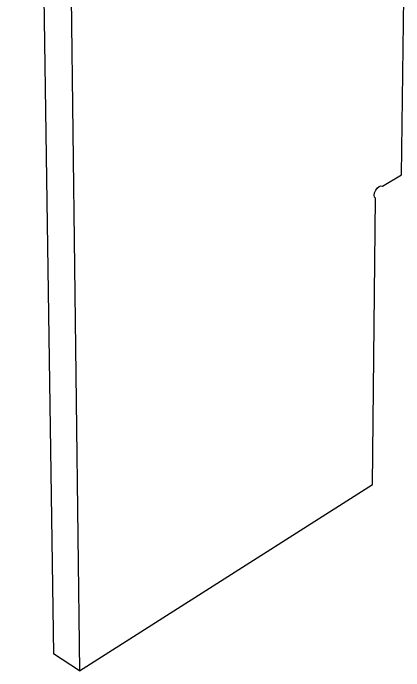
# Model space of a CAD drawing. Extents: x 0 to 161, y 0 to 257.
# Drawn here: x 72.5 to 103.5, y 23.1 to 75.2 of the extents above; entities that cross this region are included whole.
import ezdxf

# ---------------------------------------------------------------- set-up
doc = ezdxf.new("R2010")
doc.units = 0
doc.layers.get('0').update_dxf_attribs({"linetype": 'CONTINUOUS'})

msp = doc.modelspace()

# ---------------------------------------------------------------- linework, layer by layer
at = {"color": 7, "linetype": 'CONTINUOUS'}
for p, q in [((72.543, 246.951), (75.734, 24.405)), ((75.087, 242.617), (77.791, 23.053)), ((103.333, 62.389), (103.523, 77.487)), ((101.833, 61.483), (103.333, 62.389)), ((101.043, 37.836), (101.284, 60.523)), ((77.791, 23.053), (101.043, 37.836)), ((77.791, 23.053), (75.734, 24.405))]:
    msp.add_line(p, q, dxfattribs=at)
msp.add_lwpolyline([(101.284, 60.523), (101.202, 60.618), (101.175, 60.771), (101.206, 60.96), (101.291, 61.155), (101.416, 61.328), (101.563, 61.45), (101.71, 61.505), (101.833, 61.483)], dxfattribs=at)

doc.saveas('drawing.dxf')
